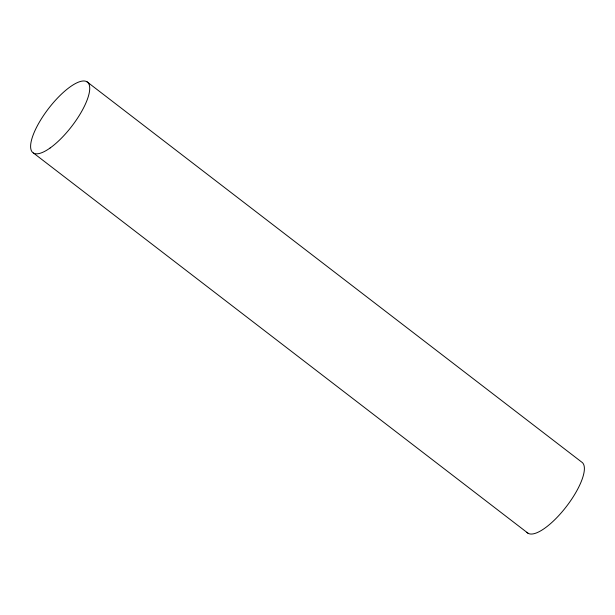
<?xml version="1.0" encoding="UTF-8"?>
<svg xmlns="http://www.w3.org/2000/svg" width="615" height="615" viewBox="0 0 615 615"><rect width="100%" height="100%" fill="white"/><g stroke="black" fill="none" stroke-linecap="round" stroke-linejoin="round"><path stroke-width="0.92" d="M86.93 81.741L581.575 461.996A44.58 14.606 -52.4 0 1 565.923 507.152A44.58 14.606 -52.4 0 1 526.909 532.259M33.425 153.004L528.07 533.259M50.107 147.992A44.58 14.606 -52.4 0 0 89.26 84.939A44.58 14.606 -52.4 0 0 41.167 119.179A44.58 14.606 -52.4 0 0 50.107 147.992"/></g></svg>
